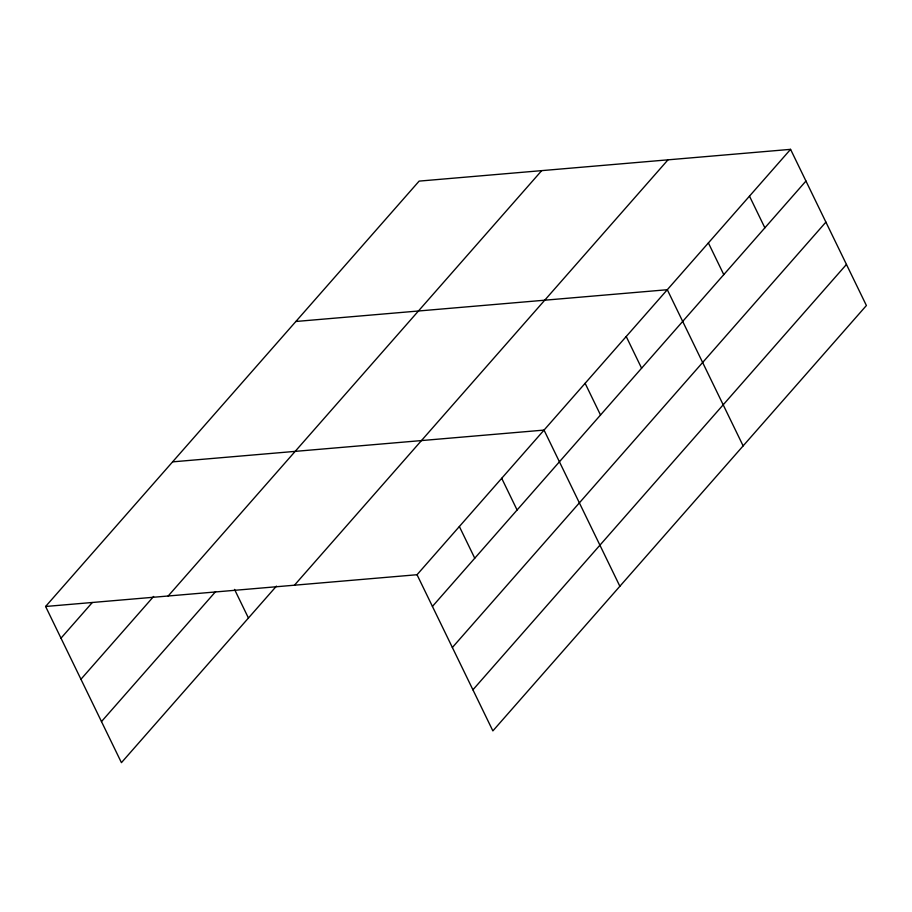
<?xml version="1.0" encoding="UTF-8"?>
<svg xmlns="http://www.w3.org/2000/svg" width="912" height="912" viewBox="0 0 912 912"><rect width="100%" height="100%" fill="white"/><g stroke="black" fill="none" stroke-linecap="round" stroke-linejoin="round"><path stroke-width="1.37" d="M276.45 586.12L121.433 762.649L45.6 606.48L419.132 181.112L790.567 149.351L866.4 305.52L492.868 730.888L417.035 574.72L790.567 149.351M60.99 638.183L92.283 602.547M80.94 679.258L153.638 596.459M168.173 596.003L541.705 170.624M101.483 721.574L215.608 591.626M294.462 585.196L667.994 159.828M432.425 606.423L805.957 181.043M452.363 647.497L825.907 222.118M472.918 689.814L846.45 264.446M295.864 321.48L667.299 289.72L743.132 445.888M172.607 461.86L544.031 430.088L619.864 586.268M45.6 606.48L417.035 574.72M749.482 196.137L764.872 227.84M708.385 242.923L723.786 274.626M626.213 336.505L641.603 368.209M585.116 383.302L600.518 415.006M501.703 478.298L517.093 510.002M459.363 526.509L474.753 558.212M234.532 589.403L248.44 618.028"/></g></svg>
